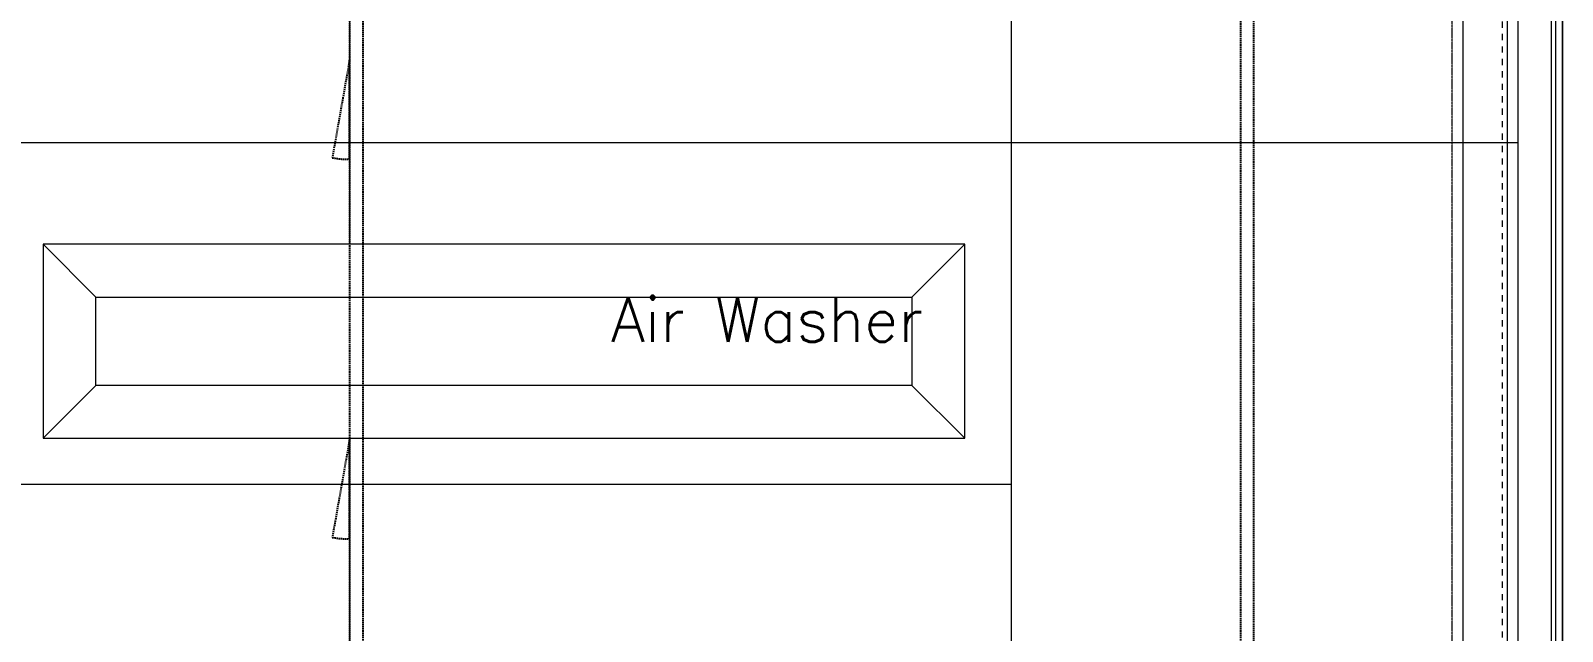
# Model space of a CAD drawing. Extents: x -32000 to 416743, y -254124 to 144214.
# Drawn here: x 10554 to 17500, y 45784 to 48509 of the extents above; entities that cross this region are included whole.
import ezdxf

# ---------------------------------------------------------------- set-up
doc = ezdxf.new("R2010")
doc.units = 0
doc.header["$LTSCALE"] = 10
for name, pattern in [('H12PL4$0$TAI_虛線', [5.644, 2.822, -2.822]), ('XFM1Q40$0$HIDDEN', [9.525, 6.35, -3.175]), ('XFM7P40ICA$0$H12PL4$0$DOTK1', [0.01, 0.005, -0.005]), ('XFM7P40ICA$0$H12PL4$0$JJP_虛線(退縮線、投影線、地下室範圍、非屬本工程、圖面分區)', [0.45, 0.3, -0.15])]:
    doc.linetypes.add(name, pattern=pattern)
for name, color, linetype in [('H12PL4$0$A-ROOF', 252, 'Continuous'), ('H12PL4$0$A-WALL-EX', 252, 'Continuous'), ('H12PL4$0$S-SLAB-SHOW', 252, 'Continuous'), ('XFM1Q40$0$ACC-450', 2, 'Continuous'), ('XFM1Q40$0$TYPE14X10', 7, 'Continuous'), ('XFM7P40ICA$0$H12PL4$0$A-WALL-EX', 252, 'Continuous'), ('XFM7P40ICA$0$H12PL4$0$L40_19_MEJI', 252, 'Continuous'), ('XFM7P40ICA$0$H12PL4$0$L40_19_SIAGE1', 252, 'Continuous'), ('XFM7P40ICA$0$H12PL4$0$L40_19_SUGATA3', 252, 'Continuous'), ('XFM7P40ICA$0$H12PL4$0$L40_19_SUGATAD', 252, 'Continuous'), ('XFM7P40ICA$0$H12PL4$0$L40_19_設備基礎', 252, 'Continuous')]:
    doc.layers.add(name, color=color, linetype=linetype)
doc.styles.add('XFM1Q40$0$LSP', font='SIMPLEX.shx', dxfattribs={"bigfont": 'chineset.shx'})

# ---------------------------------------------------------------- blocks, each defined once
blk = doc.blocks.new('H12PL4')
at = {"layer": 'H12PL4$0$A-ROOF', "linetype": 'H12PL4$0$TAI_虛線', "lineweight": 0, "flags": 128}
blk.add_lwpolyline([(17227, 57354.6), (17227, 2650)], dxfattribs=at)
at = {"layer": 'H12PL4$0$A-WALL-EX', "lineweight": 0, "flags": 128}
for points in [[(17500, -2650), (17500, 91700)], [(17500, -2650), (17500, 91700)], [(17500, -2650), (17500, 91700)], [(17500, -2650), (17500, 91700)], [(17500, 83000), (17500, -2615)]]:
    blk.add_lwpolyline(points, dxfattribs=at)
at = {"layer": 'H12PL4$0$S-SLAB-SHOW', "lineweight": 0}
blk.add_line((17300, -2300), (17300, 82649.8), dxfattribs=at)
at = {"layer": 'H12PL4$0$S-SLAB-SHOW', "lineweight": 0, "flags": 128}
blk.add_lwpolyline([(17470, -2300), (17470, 82649.8)], dxfattribs=at)
blk = doc.blocks.new('XFM1Q40$0$A$Cac22a11c')
at = {"layer": 'XFM1Q40$0$ACC-450', "color": 252, "linetype": 'XFM1Q40$0$HIDDEN', "ltscale": 0.1}
for p, q in [((285100, 183242.7), (285021.9, 182799.5)), ((285100, 182792.7), (285100, 183242.7)), ((285100, 181521), (285021.9, 181077.8)), ((285100, 181071), (285100, 181521))]:
    blk.add_line(p, q, dxfattribs=at)
for centre in [(285100, 183242.7), (285100, 181521)]:
    blk.add_arc(centre, 450, 260, 270, dxfattribs=at)
at = {"layer": 'XFM1Q40$0$TYPE14X10', "color": 252, "linetype": 'XFM1Q40$0$HIDDEN', "ltscale": 0.1}
for p, q in [((285100, 187517.6), (285100, 172197.6)), ((289200, 187517.6), (289200, 172197.6)), ((285160, 187457.6), (285160, 172257.6)), ((289140, 187457.6), (289140, 172257.6))]:
    blk.add_line(p, q, dxfattribs=at)
at = {"color": 252, "linetype": 'XFM1Q40$0$HIDDEN', "ltscale": 0.1, "style": 'XFM1Q40$0$LSP'}
blk.add_text('Air Washer', height=200, dxfattribs=at).set_placement((286285.8, 181965.4))
blk = doc.blocks.new('XFM1Q40')
blk.add_blockref('XFM1Q40$0$A$Cac22a11c', (-273100, -134867.6))
blk = doc.blocks.new('XFM7P40ICA$0$H12PL4')
at = {"layer": 'XFM7P40ICA$0$H12PL4$0$A-WALL-EX', "lineweight": 0}
blk.add_line((17300, -2300), (17300, 82649.8), dxfattribs=at)
at = {"layer": 'XFM7P40ICA$0$H12PL4$0$A-WALL-EX', "lineweight": 0, "flags": 128}
for points in [[(17470, -2300), (17470, 82649.8)], [(17500, 82650), (17500, -2300)]]:
    blk.add_lwpolyline(points, dxfattribs=at)
at = {"layer": 'XFM7P40ICA$0$H12PL4$0$A-WALL-EX', "linetype": 'XFM7P40ICA$0$H12PL4$0$JJP_虛線(退縮線、投影線、地下室範圍、非屬本工程、圖面分區)', "lineweight": 0, "flags": 128}
for points in [[(17250, 57350), (17250, 2650)], [(17300, 2650), (17300, 57350)]]:
    blk.add_lwpolyline(points, dxfattribs=at)
at = {"layer": 'XFM7P40ICA$0$H12PL4$0$L40_19_MEJI', "lineweight": 0}
for p, q in [((15000, 82050), (15000, 45390)), ((17050, -1975), (17050, 82050)), ((12000, 49160), (12000, 47540)), ((17300, 48000), (175, 48000)), ((12000, 46660), (12000, 45390)), ((15000, 46450), (10400, 46450))]:
    blk.add_line(p, q, dxfattribs=at)
at = {"layer": 'XFM7P40ICA$0$H12PL4$0$L40_19_SIAGE1', "lineweight": 0}
blk.add_line((17500, -2650), (17500, 91700), dxfattribs=at)
at = {"layer": 'XFM7P40ICA$0$H12PL4$0$L40_19_SUGATA3', "lineweight": 0}
for p, q in [((17450, -2125), (17450, 82475)), ((17300, -1975), (17300, 82325)), ((10610, 47540), (10850, 47300)), ((14550, 47300), (14790, 47540)), ((10850, 46900), (10610, 46660)), ((14550, 46900), (14790, 46660))]:
    blk.add_line(p, q, dxfattribs=at)
at = {"layer": 'XFM7P40ICA$0$H12PL4$0$L40_19_SUGATAD', "linetype": 'XFM7P40ICA$0$H12PL4$0$DOTK1', "lineweight": 0}
blk.add_line((17000, 2500), (17000, 57495), dxfattribs=at)
at = {"layer": 'XFM7P40ICA$0$H12PL4$0$L40_19_設備基礎', "lineweight": 0, "flags": 128}
for points in [[(14790, 46660), (14790, 47540), (10610, 47540), (10610, 46660)], [(10850, 46900), (10850, 47300), (14550, 47300), (14550, 46900)]]:
    blk.add_lwpolyline(points, close=True, dxfattribs=at)
blk = doc.blocks.new('XFM7P40ICA')
blk.add_blockref('XFM7P40ICA$0$H12PL4', (0, 0))

msp = doc.modelspace()

# ---------------------------------------------------------------- block references
for name in ['H12PL4', 'XFM7P40ICA', 'XFM1Q40']:
    msp.add_blockref(name, (0, 0))

doc.saveas('drawing.dxf')
